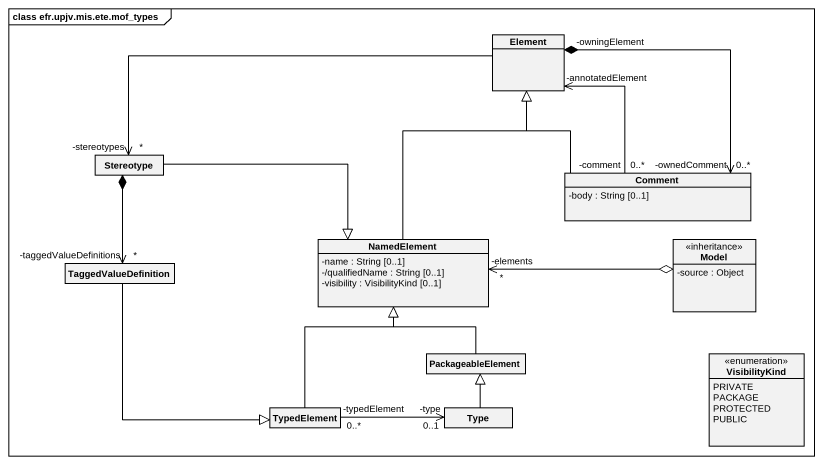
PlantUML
@startuml
mainframe class efr.upjv.mis.ete.mof_types
hide circle
hide empty members
skinparam classAttributeIconSize 0
class Element
class "Stereotype" as Stereotype_
class Comment {
  -body : String [0..1]
}
class TaggedValueDefinition
class NamedElement {
  -name : String [0..1]
  -/qualifiedName : String [0..1]
  -visibility : VisibilityKind [0..1]
}
class Model <<inheritance>> {
  -source : Object
}
class PackageableElement
enum VisibilityKind {
  PRIVATE
  PACKAGE
  PROTECTED
  PUBLIC
}
class TypedElement
class Type
Element -left-> "*\n-stereotypes" Stereotype_
Element "-owningElement" *--> "-ownedComment\n0..*" Comment
Stereotype_ *--> "*\n-taggedValueDefinitions" TaggedValueDefinition
Stereotype_ -right-|> NamedElement
Comment -up-|> Element
Comment "-comment\n0..*" -up-> "-annotatedElement" Element
TaggedValueDefinition --|> TypedElement
NamedElement -up-|> Element
Model o-left-> "*\n-elements" NamedElement
PackageableElement -up-|> NamedElement
TypedElement -up-|> NamedElement
TypedElement "-typedElement\n0..*" -right-> "-type\n0..1" Type
Type -up-|> PackageableElement
@enduml
